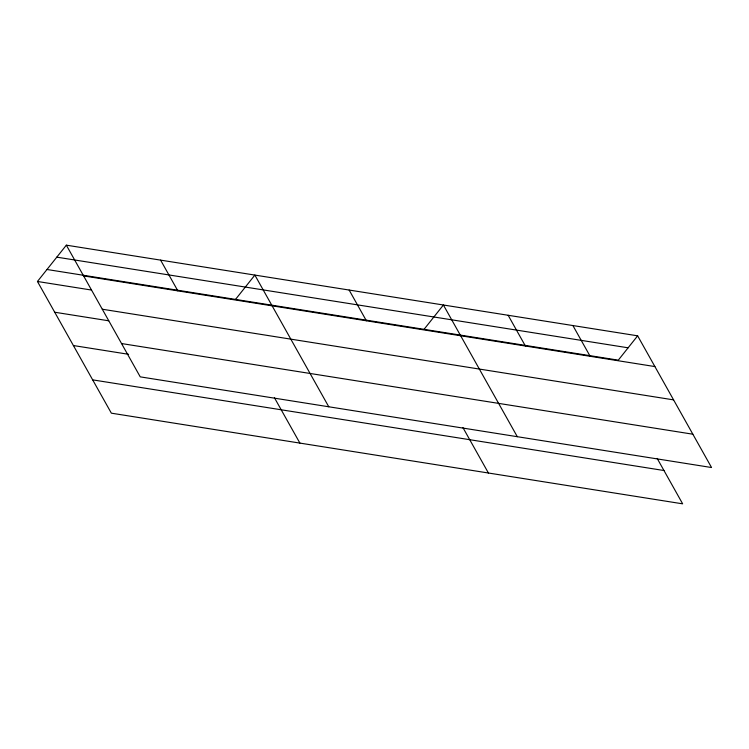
<?xml version="1.0" encoding="UTF-8"?>
<svg xmlns="http://www.w3.org/2000/svg" width="749" height="749" viewBox="0 0 749 749"><rect width="100%" height="100%" fill="white"/><g stroke="black" fill="none" stroke-linecap="round" stroke-linejoin="round"><path stroke-width="1.12" d="M657.173 458.407L682.657 503.834L111.358 413.176L37.45 281.474L66.343 245.166L637.642 335.824L711.55 467.526L140.241 376.859L66.343 245.166M235.514 299.413L254.866 275.08L328.774 406.782M424.046 329.335L443.399 305.002L517.306 436.695M637.642 335.824L618.29 360.157L46.981 269.49M56.802 257.15L628.111 347.808M83.588 275.913L654.898 366.57M37.45 281.474L91.481 290.05M102.285 309.225L673.594 399.882M54.705 312.23L108.736 320.797M121.544 343.548L692.853 434.205M73.402 345.542L128.575 354.296M92.661 379.865L663.97 470.522M572.901 325.553L590.156 356.299M508.15 315.273L525.405 346.019M462.929 427.585L488.414 473.012M349.137 290.041L366.392 320.787M274.396 397.663L299.89 443.09M160.604 260.128L177.859 290.874"/></g></svg>
